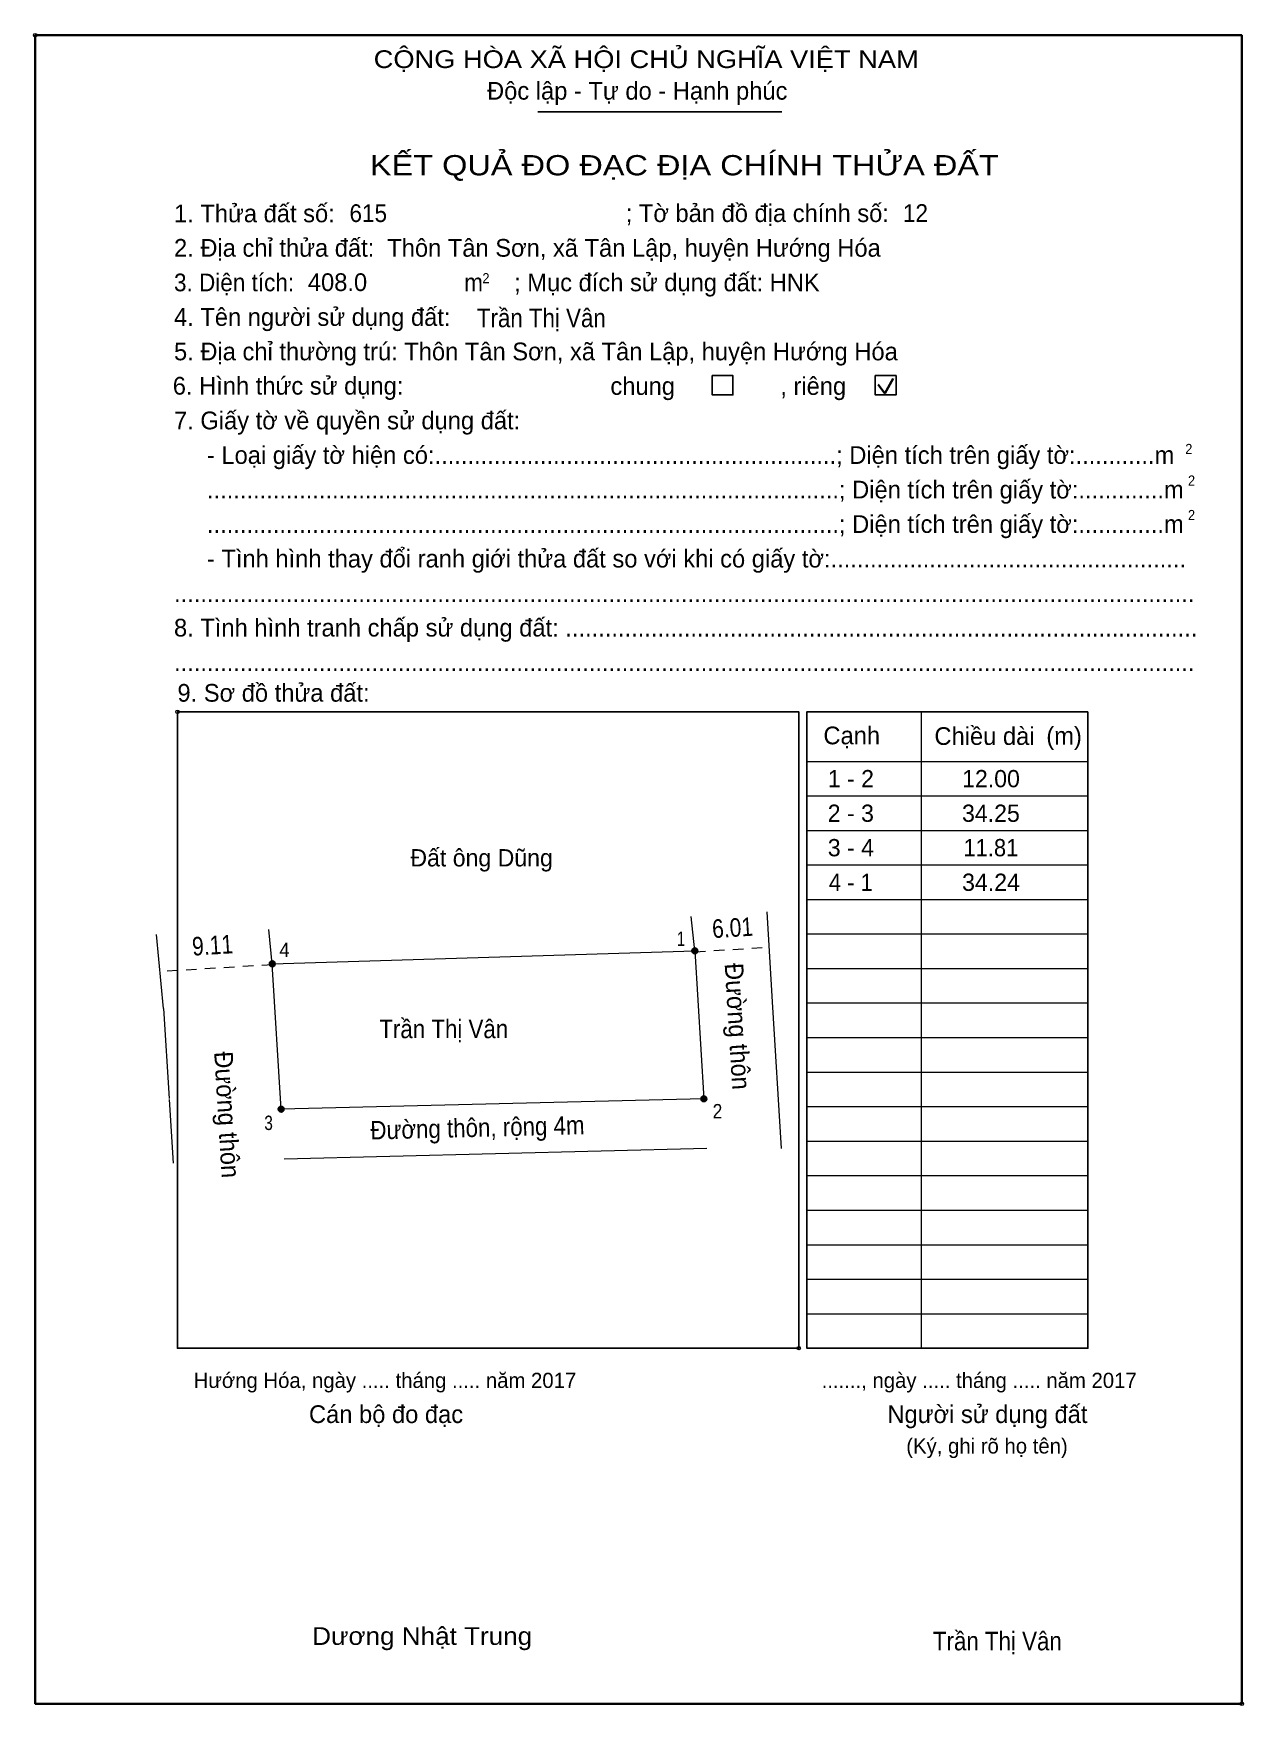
# Model space of a CAD drawing. Header units: metres. Extents: x 548059 to 548157, y 1837641 to 1837776.
import ezdxf
from ezdxf.enums import TextEntityAlignment as Align

# ---------------------------------------------------------------- set-up
doc = ezdxf.new("R2010")
doc.units = ezdxf.units.M
doc.header["$LTSCALE"] = 0.57
doc.header["$PDMODE"] = 32
doc.header["$PDSIZE"] = 0.285
doc.linetypes.add('SHORT_DASHED', pattern=[2.7, 1.5, -1.2])
for name, color, linetype, lineweight in [('1', 7, 'Continuous', 13), ('10', 7, 'Continuous', 13), ('11', 7, 'Continuous', 25), ('2', 7, 'Continuous', 35), ('27', 7, 'Continuous', 13), ('50', 7, 'Continuous', 25)]:
    doc.layers.add(name, color=color, linetype=linetype, lineweight=lineweight)
for name, color, linetype in [('13', 7, 'Continuous'), ('36', 7, 'Continuous'), ('48', 7, 'Continuous'), ('52', 7, 'Continuous'), ('6', 7, 'Continuous'), ('9', 7, 'Continuous')]:
    doc.layers.add(name, color=color, linetype=linetype)

msp = doc.modelspace()

# ---------------------------------------------------------------- hatches: boundary and pattern name
at = {"layer": '11'}
for points in [[(548112.993, 1837702.15, 1), (548112.527, 1837702.15, 1)], [(548078.773, 1837701.11, 1), (548078.307, 1837701.11, 1)], [(548078.773, 1837701.11, 1), (548078.307, 1837701.11, 1)], [(548113.723, 1837690.17, 1), (548113.257, 1837690.17, 1)], [(548079.483, 1837689.32, 1), (548079.017, 1837689.32, 1)]]:
    msp.add_hatch(color=256, dxfattribs=at).paths.add_polyline_path(points)

# ---------------------------------------------------------------- linework, layer by layer
at = {"layer": '1', "lineweight": 25}
for p, q in [((548100.03, 1837770.11), (548119.79, 1837770.11)), ((548144.59, 1837669.97), (548144.59, 1837721.52))]:
    msp.add_line(p, q, dxfattribs=at)
at = {"layer": '1', "lineweight": 35}
for p, q in [((548128.14, 1837747.3), (548128.82, 1837748.51)), ((548127.59, 1837748.02), (548128.14, 1837747.3))]:
    msp.add_line(p, q, dxfattribs=at)
at = {"layer": '1'}
for p, q in [((548131.08, 1837721.52), (548131.08, 1837669.97)), ((548121.83, 1837717.5), (548137.47, 1837717.5)), ((548137.47, 1837717.5), (548144.59, 1837717.5)), ((548121.83, 1837714.7), (548137.47, 1837714.7)), ((548137.47, 1837714.7), (548144.59, 1837714.7)), ((548121.83, 1837711.91), (548137.47, 1837711.91)), ((548137.47, 1837711.91), (548144.59, 1837711.91)), ((548121.83, 1837709.11), (548137.47, 1837709.11)), ((548137.47, 1837709.11), (548144.59, 1837709.11)), ((548121.83, 1837706.31), (548137.47, 1837706.31)), ((548137.47, 1837706.31), (548144.59, 1837706.31)), ((548121.83, 1837703.52), (548137.47, 1837703.52)), ((548137.47, 1837703.52), (548144.59, 1837703.52)), ((548121.83, 1837700.72), (548137.47, 1837700.72)), ((548137.47, 1837700.72), (548144.59, 1837700.72)), ((548121.83, 1837697.93), (548137.47, 1837697.93)), ((548137.47, 1837697.93), (548144.59, 1837697.93)), ((548121.83, 1837695.13), (548137.47, 1837695.13)), ((548137.47, 1837695.13), (548144.59, 1837695.13)), ((548121.83, 1837692.33), (548137.47, 1837692.33)), ((548137.47, 1837692.33), (548144.59, 1837692.33)), ((548121.83, 1837689.54), (548137.47, 1837689.54)), ((548137.47, 1837689.54), (548144.59, 1837689.54)), ((548121.83, 1837686.74), (548137.47, 1837686.74)), ((548137.47, 1837686.74), (548144.59, 1837686.74)), ((548121.83, 1837683.95), (548137.47, 1837683.95)), ((548137.47, 1837683.95), (548144.59, 1837683.95)), ((548121.83, 1837681.15), (548137.47, 1837681.15)), ((548137.47, 1837681.15), (548144.59, 1837681.15)), ((548121.83, 1837678.35), (548137.47, 1837678.35)), ((548137.47, 1837678.35), (548144.59, 1837678.35)), ((548121.83, 1837675.56), (548137.47, 1837675.56)), ((548137.47, 1837675.56), (548144.59, 1837675.56)), ((548121.83, 1837672.76), (548137.47, 1837672.76)), ((548137.47, 1837672.76), (548144.59, 1837672.76))]:
    msp.add_line(p, q, dxfattribs=at)
at = {"layer": '1', "lineweight": 25}
msp.add_lwpolyline([(548070.86, 1837721.51), (548121.17, 1837721.51), (548121.17, 1837669.97), (548070.86, 1837669.97)], close=True, dxfattribs=at)
msp.add_lwpolyline([(548144.59, 1837721.52), (548121.83, 1837721.52), (548121.83, 1837669.97), (548144.59, 1837669.97), (548144.59, 1837670.47)], dxfattribs=at)
at = {"layer": '1'}
for p in [(548059.34, 1837776.31), (548070.86, 1837721.51), (548121.17, 1837669.97), (548157.05, 1837641.17)]:
    msp.add_point(p, dxfattribs=at)
at = {"layer": '10'}
for p, q in [((548118.59, 1837705.3), (548119.03, 1837698.01)), ((548069.73, 1837697.47), (548069.17, 1837703.47)), ((548069.73, 1837697.47), (548070.18, 1837690.18)), ((548119.03, 1837698.01), (548119.74, 1837686.14)), ((548070.18, 1837690.11), (548070.5, 1837684.95)), ((548079.5, 1837685.32), (548113.74, 1837686.17))]:
    msp.add_line(p, q, dxfattribs=at)
at = {"layer": '10', "linetype": 'SHORT_DASHED'}
for p, q in [((548112.76, 1837702.08), (548118.76, 1837702.45)), ((548078.55, 1837701.02), (548069.45, 1837700.47))]:
    msp.add_line(p, q, dxfattribs=at)
at = {"layer": '10'}
msp.add_lwpolyline([(548078.54, 1837701.11), (548112.76, 1837702.15), (548113.49, 1837690.17), (548079.25, 1837689.32)], close=True, dxfattribs=at)
at = {"layer": '11'}
for centre in [(548112.76, 1837702.15), (548078.54, 1837701.11), (548078.54, 1837701.11), (548113.49, 1837690.17), (548079.25, 1837689.32)]:
    msp.add_circle(centre, 0.233, dxfattribs=at)
at = {"layer": '2'}
msp.add_lwpolyline([(548059.34, 1837776.31), (548157.05, 1837776.31), (548157.05, 1837641.17), (548059.34, 1837641.17)], close=True, dxfattribs=at)
at = {"layer": '27'}
for p, q in [((548078.54, 1837701.11), (548078.25, 1837703.89)), ((548112.76, 1837702.15), (548112.47, 1837704.93))]:
    msp.add_line(p, q, dxfattribs=at)
at = {"layer": '50'}
for points in [[(548114.17, 1837748.74), (548115.84, 1837748.74), (548115.84, 1837747.18), (548114.17, 1837747.18)], [(548127.37, 1837748.74), (548129.05, 1837748.74), (548129.05, 1837747.18), (548127.37, 1837747.18)]]:
    msp.add_lwpolyline(points, close=True, dxfattribs=at)

# ---------------------------------------------------------------- texts
at = {"layer": '1'}
for s, height, width, p in [('CỘNG HÒA XÃ HỘI CHỦ NGHĨA VIỆT NAM', 1.435, 1.15, (548086.75, 1837773.65)), ('3. Diện tích:', 1.435, 0.95, (548070.58, 1837755.57)), ('m', 1.435, 0.95, (548094.08, 1837755.57)), ('2', 0.82, 0.95, (548095.55, 1837756.22)), ('2', 0.82, 0.95, (548152.47, 1837742.39)), ('2', 0.82, 0.95, (548152.69, 1837739.83)), ('2', 0.82, 0.95, (548152.69, 1837737.04)), ('Dương Nhật Trung', 1.435, 1.1, (548081.77, 1837645.94))]:
    msp.add_text(s, height=height, dxfattribs=dict(at, width=width)).set_placement(p)
for s, height, p in [('Độc lập - Tự do - Hạnh phúc', 1.435, (548095.93, 1837771.09)), ('1. Thửa đất số:', 1.435, (548070.58, 1837761.16)), ('; Tờ bản đồ địa chính số:', 1.435, (548107.16, 1837761.18)), ('2. Địa chỉ thửa đất:', 1.435, (548070.58, 1837758.37)), ('; Mục đích sử dụng đất: HNK', 1.435, (548098.12, 1837755.57)), ('4. Tên người sử dụng đất:', 1.435, (548070.58, 1837752.77)), ('5. Địa chỉ thường trú: Thôn Tân Sơn, xã Tân Lập, huyện Hướng Hóa', 1.435, (548070.58, 1837749.98)), ('chung                , riêng', 1.435, (548105.92, 1837747.18)), ('7. Giấy tờ về quyền sử dụng đất:', 1.435, (548070.58, 1837744.39)), ('     - Loại giấy tờ hiện có:.............................................................; Diện tích trên giấy tờ:............m', 1.435, (548070.58, 1837741.59)), ('     ................................................................................................; Diện tích trên giấy tờ:.............m', 1.435, (548070.58, 1837738.79)), ('     ................................................................................................; Diện tích trên giấy tờ:.............m', 1.435, (548070.58, 1837736)), ('     - Tình hình thay đổi ranh giới thửa đất so với khi có giấy tờ:......................................................', 1.435, (548070.58, 1837733.2)), ('...........................................................................................................................................................', 1.435, (548070.58, 1837730.41)), ('8. Tình hình tranh chấp sử dụng đất: ................................................................................................', 1.435, (548070.58, 1837727.61)), ('...........................................................................................................................................................', 1.435, (548070.58, 1837724.81)), ('9. Sơ đồ thửa đất:', 1.435, (548070.86, 1837722.33)), ('Cạnh', 1.435, (548123.17, 1837718.88)), ('Chiều dài', 1.435, (548132.16, 1837718.83)), ('(m)', 1.435, (548141.22, 1837718.85)), ('Hướng Hóa, ngày ..... tháng ..... năm 2017', 1.23, (548072.17, 1837666.75)), ('......., ngày ..... tháng ..... năm 2017', 1.23, (548123.03, 1837666.75)), ('Cán bộ đo đạc', 1.435, (548081.51, 1837663.91)), ('Người sử dụng đất', 1.435, (548128.35, 1837663.91)), ('(Ký, ghi rõ họ tên)', 1.23, (548129.88, 1837661.44))]:
    msp.add_text(s, height=height, dxfattribs=at).set_placement(p)
at = {"layer": '1', "width": 1.2}
msp.add_text('KẾT QUẢ ĐO ĐẠC ĐỊA CHÍNH THỬA ĐẤT', height=1.64, dxfattribs=at).set_placement((548111.91, 1837764.96), align=Align.CENTER)
at = {"layer": '10'}
for s, rotation, width, p in [('6.01', 3.487, 0.85, (548114.2, 1837703.18)), ('9.11', 3.446, 0.85, (548072.09, 1837701.76)), ('Đường thôn', 273.487, 0.95, (548115.17, 1837701.11)), ('Đường thôn', 273.446, 0.95, (548073.83, 1837693.96)), ('Đường thôn, rộng 4m', 1.422, 0.9, (548086.5, 1837686.87))]:
    msp.add_text(s, height=1.5, rotation=rotation, dxfattribs=dict(at, width=width)).set_placement(p)
at = {"layer": '13', "width": 0.9}
for p in [(548100.325, 1837752.66), (548092.425, 1837695.08), (548137.255, 1837645.5)]:
    msp.add_text('Trần Thị Vân', height=1.5, dxfattribs=at).set_placement(p, align=Align.CENTER)
at = {"layer": '36'}
msp.add_text('Đất ông Dũng', height=1.398, dxfattribs=at).set_placement((548095.49, 1837708.99), align=Align.CENTER)
at = {"layer": '48'}
msp.add_text('6. Hình thức sử dụng:', height=1.435, dxfattribs=at).set_placement((548070.48, 1837747.2))
at = {"layer": '52'}
for s, p in [('1 - 2', (548125.395, 1837715.4)), ('12.00', (548136.74, 1837715.4)), ('2 - 3', (548125.39, 1837712.6)), ('34.25', (548136.735, 1837712.6)), ('3 - 4', (548125.395, 1837709.81)), ('34.24', (548136.74, 1837707.01))]:
    msp.add_text(s, height=1.398, dxfattribs=at).set_placement(p, align=Align.CENTER)
at = {"layer": '52', "width": 0.95}
for s, p in [('11.81', (548136.73, 1837709.81)), ('4 - 1', (548125.39, 1837707.01))]:
    msp.add_text(s, height=1.398, dxfattribs=at).set_placement(p, align=Align.CENTER)
at = {"layer": '6', "width": 0.95}
for s, p in [('615', (548084.79, 1837761.18)), ('12', (548129.61, 1837761.19))]:
    msp.add_text(s, height=1.435, dxfattribs=at).set_placement(p)
at = {"layer": '6'}
for s, p in [('Thôn Tân Sơn, xã Tân Lập, huyện Hướng Hóa', (548087.85, 1837758.37)), ('408.0', (548081.42, 1837755.59))]:
    msp.add_text(s, height=1.435, dxfattribs=at).set_placement(p)
at = {"layer": '9'}
for s, width, p in [('1', 0.75, (548111.64, 1837702.55)), ('4', 0.95, (548079.525, 1837701.65)), ('3', 0.8, (548078.24, 1837687.64)), ('2', 0.9, (548114.59, 1837688.58))]:
    msp.add_text(s, height=1.165, dxfattribs=dict(at, width=width)).set_placement(p, align=Align.CENTER)

doc.saveas('drawing.dxf')
